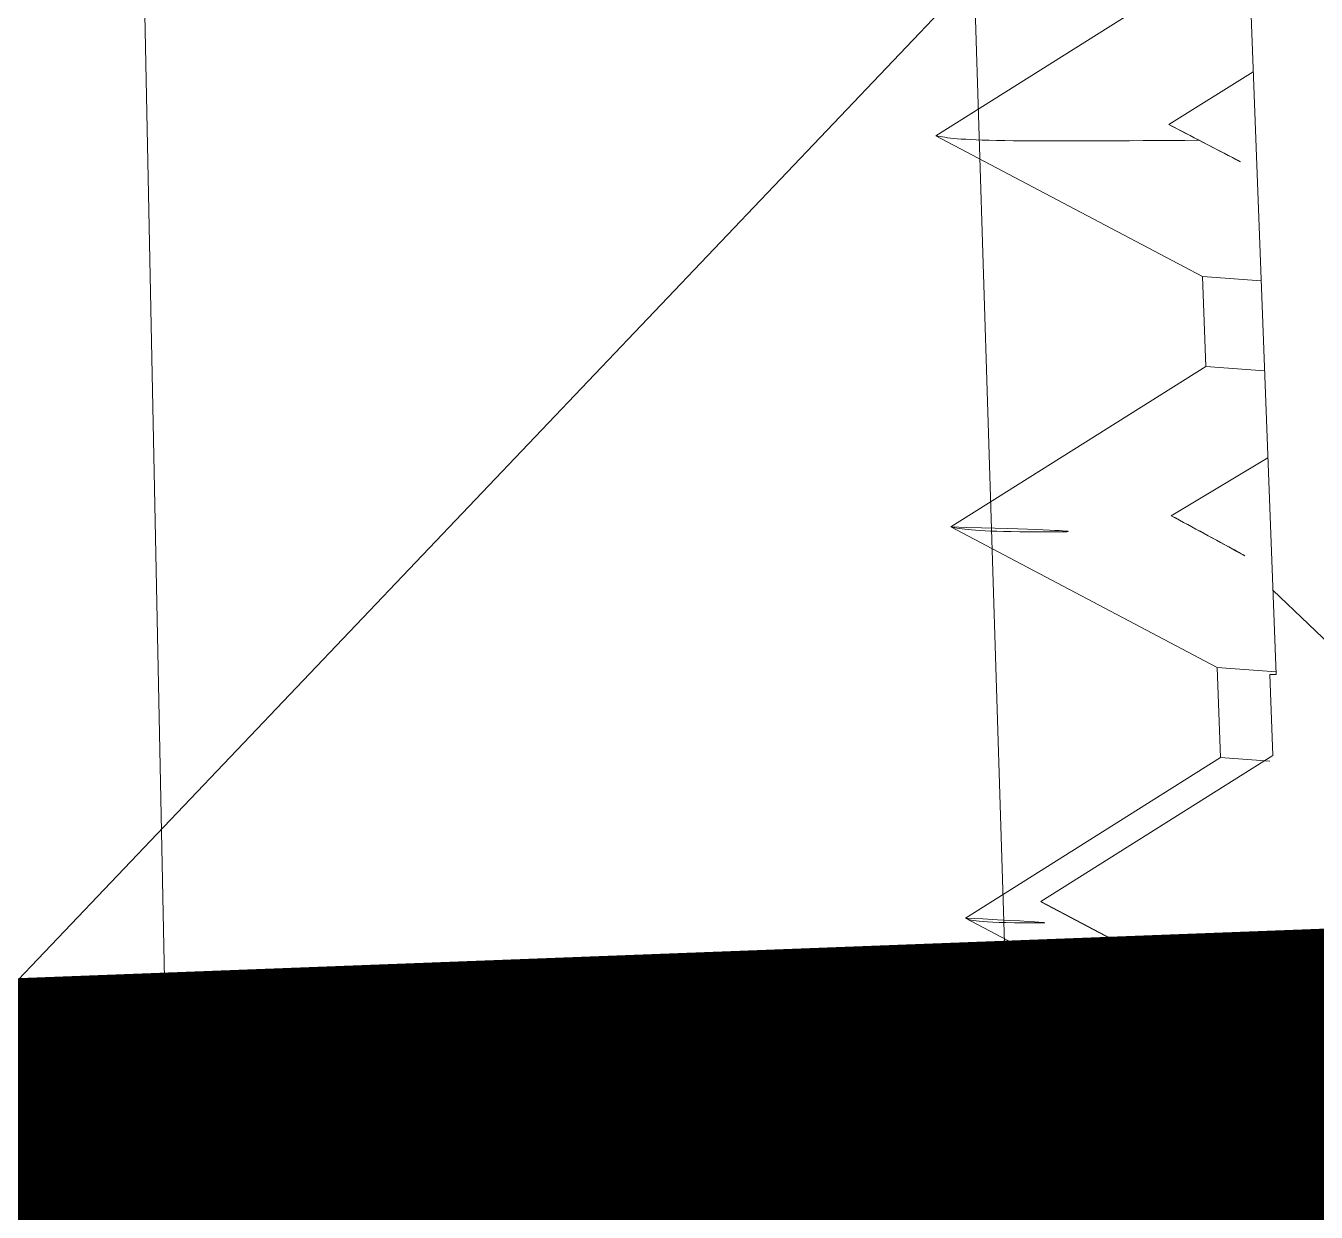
# Model space of a CAD drawing. Header units: metres. Extents: x 1956498 to 1957612, y 2277909 to 2278547.
# Drawn here: x 1956795.26885 to 1956795.27874, y 2278312.6144 to 2278312.6235 of the extents above; entities that cross this region are included whole.
import ezdxf
from ezdxf.enums import TextEntityAlignment as Align

# ---------------------------------------------------------------- set-up
doc = ezdxf.new("R2010")
doc.units = ezdxf.units.M
for name, color, linetype in [('PVcase Transformers', 7, 'Continuous'), ('UBS-100-HSI150-D3-58', 3, 'Continuous'), ('UBS-100-HSI150-D7-33', 5, 'Continuous'), ('UBS-100-Postes', 8, 'Continuous'), ('UBS_400_DETAIL POSTE HTA TOOLKIT UBS', 7, 'Continuous')]:
    doc.layers.add(name, color=color, linetype=linetype)
doc.styles.get("Standard").update_dxf_attribs({"font": 'verdana.ttf'})

# ---------------------------------------------------------------- blocks, each defined once
blk = doc.blocks.new('*U2670')
at = {"layer": 'UBS-100-Postes', "color": 7, "transparency": 33554687, "const_width": 0.05}
blk.add_lwpolyline([(0, 3), (5.3, 3), (5.3, 0), (0, 0)], close=True, dxfattribs=at)
at = {"color": 7, "transparency": 33554687}
blk.add_attdef('NUMEROPOSTE', text='', height=1, dxfattribs=at).set_placement((2, 1.205512531386091), align=Align.MIDDLE_CENTER)
blk = doc.blocks.new('HSI 150 D7.33 PROFIL')
at = {"linetype": 'Continuous', "lineweight": 0}
h = blk.add_hatch(dxfattribs=at)
h.set_pattern_fill('ANSI34', color=5, scale=2, angle=90.0000000000002, style=0)
h.set_pattern_definition([(135.0000000000002, (-451.7999274479062, -412.9644927030749), (-26.94076836320737, -26.94076836320756), []), (135.0000000000002, (-451.7999274479062, -403.9842327030747), (-26.94076836320737, -26.94076836320756), []), (135.0000000000002, (-451.7999274479062, -395.0039727030744), (-26.94076836320737, -26.94076836320756), []), (135.0000000000002, (-451.7999274479062, -386.0236927030746), (-26.94076836320737, -26.94076836320756), [])])
edge = h.paths.add_edge_path(flags=0)
edge.add_line((18.33908186064946, 78.1500000000051), (19.02968078389131, 78.1500000000051))
edge.add_line((19.02968078389131, 78.1500000000051), (20.18438132227129, 80.1500000000051))
edge.add_line((20.18438132227129, 80.1500000000051), (21.33908186065128, 78.1500000000051))
edge.add_line((21.33908186064946, 78.1500000000051), (22.02968078389131, 78.1500000000051))
edge.add_line((22.02968078389131, 78.1500000000051), (23.18438132227129, 80.1500000000051))
edge.add_line((23.18438132227129, 80.1500000000051), (24.33908186065128, 78.1500000000051))
edge.add_line((24.33908186064946, 78.1500000000051), (25.02968078389131, 78.1500000000051))
edge.add_line((25.02968078389131, 78.1500000000051), (26.18438132227129, 80.1500000000051))
edge.add_line((26.18438132227129, 80.1500000000051), (27.33908186065128, 78.1500000000051))
edge.add_line((27.33908186064946, 78.1500000000051), (28.02968078389131, 78.1500000000051))
edge.add_line((28.02968078389131, 78.1500000000051), (29.18438132227129, 80.1500000000051))
edge.add_line((29.18438132227129, 80.1500000000051), (30.33908186065128, 78.1500000000051))
edge.add_line((30.33908186064946, 78.1500000000051), (31.02968078389131, 78.1500000000051))
edge.add_line((31.02968078389131, 78.1500000000051), (32.18438132227129, 80.1500000000051))
edge.add_line((32.18438132227129, 80.1500000000051), (33.33908186065128, 78.1500000000051))
edge.add_line((33.33908186064946, 78.1500000000051), (34.02968078389131, 78.1500000000051))
edge.add_line((34.02968078389131, 78.1500000000051), (35.18438132227129, 80.1500000000051))
edge.add_line((35.18438132227129, 80.1500000000051), (36.33908186065128, 78.1500000000051))
edge.add_line((36.33908186064946, 78.1500000000051), (37.02968078389131, 78.1500000000051))
edge.add_line((37.02968078389131, 78.1500000000051), (38.18438132227129, 80.1500000000051))
edge.add_line((38.18438132227129, 80.1500000000051), (38.52968078412778, 79.55192378824358))
edge.add_line((38.52968078412778, 79.55192378823995), (38.52968078412778, 87.49772409595607))
edge.add_arc((38.02968078412778, 87.49772409595971), 0.5, 0, 89.00000000000463)
edge.add_line((38.03840698734712, 87.99764794353541), (4.512228377690917, 88.58284956796342))
edge.add_arc((4.529680784127777, 89.58269726311846), 1, 180, 269.00000000000466, ccw=False)
edge.add_line((3.529680784127777, 89.58269726311846), (3.529680784127777, 93.91730273688881))
edge.add_arc((4.529680784127777, 93.91730273688881), 1, 90.99999999999449, 180, ccw=False)
edge.add_line((4.512228377690917, 94.91715043204385), (38.03840698734712, 95.50235205647186))
edge.add_arc((38.02968078412778, 96.00227590404756), 0.5, 270.9999999999962, 360.0000000000008)
edge.add_line((38.52968078412778, 96.00227590404756), (38.52968078412778, 97.14568507430158))
edge.add_arc((37.52968078412778, 97.14568507430522), 1, 0, 91.00000000000178)
edge.add_line((37.51222837769092, 98.14553276946026), (1.512228377690917, 97.51715043204604))
edge.add_arc((1.529680784127777, 96.51730273688736), 1, 91.00000000000178, 180)
edge.add_line((0.5296807841277769, 96.51730273688736), (0.5296807841277769, 85.79134863155923))
edge.add_arc((1.029680784127777, 85.79134863156287), 0.5, 180, 268.999999999973)
edge.add_line((1.020954580908437, 85.29142478398353), (3.238406987346025, 85.25271900825464))
edge.add_arc((3.229680784126685, 84.7527951606753), 0.5, -7.958078640513122e-13, 89.00000000000381, ccw=False)
edge.add_line((3.729680784126685, 84.7527951606753), (3.729680784126685, 78.1500000000051))
edge.add_line((3.729680784126685, 78.1500000000051), (4.029680783891308, 78.1500000000051))
edge.add_line((4.029680783891308, 78.1500000000051), (5.184381322271292, 80.1500000000051))
edge.add_line((5.184381322271292, 80.1500000000051), (6.339081860651277, 78.1500000000051))
edge.add_line((6.339081860649458, 78.1500000000051), (7.029680783891308, 78.1500000000051))
edge.add_line((7.029680783891308, 78.1500000000051), (8.184381322271292, 80.1500000000051))
edge.add_line((8.184381322271292, 80.1500000000051), (9.339081860651277, 78.1500000000051))
edge.add_line((9.339081860649458, 78.1500000000051), (10.02968078389131, 78.1500000000051))
edge.add_line((10.02968078389131, 78.1500000000051), (11.18438132227129, 80.1500000000051))
edge.add_line((11.18438132227129, 80.1500000000051), (12.33908186065128, 78.1500000000051))
edge.add_line((12.33908186064946, 78.1500000000051), (13.02968078389131, 78.1500000000051))
edge.add_line((13.02968078389131, 78.1500000000051), (14.18438132227129, 80.1500000000051))
edge.add_line((14.18438132227129, 80.1500000000051), (15.33908186065128, 78.1500000000051))
edge.add_line((15.33908186064946, 78.1500000000051), (16.02968078389131, 78.1500000000051))
edge.add_line((16.02968078389131, 78.1500000000051), (17.18438132227129, 80.1500000000051))
edge.add_line((17.18438132227129, 80.1500000000051), (18.33908186065128, 78.1500000000051))
h = blk.add_hatch(dxfattribs=at)
h.set_pattern_fill('ANSI34', color=5, scale=2, style=0)
h.set_pattern_definition([(45, (-451.7999274479062, -412.9644927030749), (-26.94076836320746, 26.94076836320746), []), (45, (-442.8196674479059, -412.9644927030749), (-26.94076836320746, 26.94076836320746), []), (45, (-433.8394074479056, -412.9644927030749), (-26.94076836320746, 26.94076836320746), []), (45, (-424.8591274479058, -412.9644927030749), (-26.94076836320746, 26.94076836320746), [])])
edge = h.paths.add_edge_path(flags=0)
edge.add_spline(control_points=[(-42.18747650339719, 76.50000000000364), (-42.21940463565443, 76.50000000000364), (-42.2515933274135, 76.5038193729124), (-42.28255304953018, 76.51162329729777), (-42.31608868634066, 76.52007652477914), (-42.34898597998836, 76.53343114234303), (-42.37806004763115, 76.55216065332934), (-42.39898626591275, 76.56564132071071), (-42.41838986647053, 76.58227311431256), (-42.43390673914655, 76.6017374834737), (-42.44491371180993, 76.61554463287757), (-42.45415210872488, 76.63107960425259), (-42.46047291289688, 76.64756712245435), (-42.46682336233425, 76.66413196892609), (-42.47031921587222, 76.68212920616861), (-42.47031921587222, 76.6998696217961)], knot_values=[0, 0, 0, 0, 9.57843967694358e-05, 9.57843967694358e-05, 9.57843967694358e-05, 0.0001999657453199459, 0.0001999657453199459, 0.0001999657453199459, 0.0002747402006094652, 0.0002747402006094652, 0.0002747402006094652, 0.0003275764189371982, 0.0003275764189371982, 0.0003275764189371982, 0.0003808495174563271, 0.0003808495174563271, 0.0003808495174563271, 0.0003808495174563271], weights=[1, 1, 1, 1, 1, 1, 1, 1, 1, 1, 1, 1, 1, 1, 1, 1], degree=3, periodic=0)
edge.add_line((-42.47031921587222, 76.6998696217961), (-42.47031921587222, 79.99999999998909))
edge.add_line((-42.47031921587222, 80.00000000000364), (-43.87224300451817, 80.00000000000364))
edge.add_line((-43.87224300451999, 80.00000000000364), (-46.47031921587404, 78.50000000000364))
edge.add_line((-46.47031921587222, 78.50000000000364), (-46.47031921587222, 74.75000000000364))
edge.add_line((-46.47031921587222, 74.75000000000364), (-45.47031921587222, 73.75000000000364))
edge.add_line((-45.47031921587222, 73.75000000000364), (35.02968078412778, 73.75000000000364))
edge.add_arc((37.77038427448679, 77.93193069980407), 5, 236.7604496358561, 270.2999999999885)
edge.add_line((37.79656409364179, 72.9319992385681), (98.03229874809949, 73.24739568995574))
edge.add_arc((98.02968078412778, 73.74738883617101), 0.5, 270.2999979438987, 360.0000000000008)
edge.add_line((98.52968078412778, 73.74738883617101), (98.52968078412778, 75.23942111666474))
edge.add_arc((97.02968078412778, 75.23942111666474), 1.5, 0, 89.49999999999977)
edge.add_line((97.04277058737534, 76.73936400126331), (43.48604810663528, 77.2067464376596))
edge.add_arc((43.52968078412778, 82.20655605297725), 5, 244.3309588677889, 269.5, ccw=False)
edge.add_line((41.36382009114823, 77.70000000000437), (38.42968078412741, 77.70000000000437))
edge.add_line((38.42968078412741, 77.70000000000437), (38.42968078412741, 77.70100000000457))
edge.add_line((38.42968078412741, 77.70100000000457), (32.67290367231908, 77.70100000000457))
edge.add_line((32.67290367231908, 77.70100000000457), (32.67290367231908, 77.4000000000051))
edge.add_line((32.67290367231908, 77.4000000000051), (26.22937280513179, 77.4000000000051))
edge.add_line((26.22937280513361, 77.4000000000051), (26.22937280513361, 77.70100000000457))
edge.add_line((26.22937280513361, 77.70100000000457), (9.9605674517843, 77.70100000000457))
edge.add_line((9.960567451782481, 77.70100000000457), (9.960567451782481, 77.75000000000364))
edge.add_line((9.960567451782481, 77.75000000000364), (9.339680784127268, 77.75000000000364))
edge.add_line((9.339680784127268, 77.75000000000364), (8.289680784127995, 79.5686533479493))
edge.add_line((8.289680784127995, 79.5686533479493), (7.239680784128723, 77.75000000000364))
edge.add_line((7.239680784126904, 77.75000000000364), (6.339680784127268, 77.75000000000364))
edge.add_line((6.339680784127268, 77.75000000000364), (5.289680784127995, 79.5686533479493))
edge.add_line((5.289680784127995, 79.5686533479493), (4.239680784128723, 77.75000000000364))
edge.add_line((4.239680784126904, 77.75000000000364), (3.339680784127268, 77.75000000000364))
edge.add_line((3.339680784127268, 77.75000000000364), (2.289680784127995, 79.5686533479493))
edge.add_line((2.289680784127995, 79.5686533479493), (1.529680784142329, 78.25229473422223))
edge.add_line((1.529680784142329, 78.25229473422223), (1.529680784127777, 79.50000000000364))
edge.add_line((1.529680784127777, 79.50000000000364), (1.029680784127777, 80.00000000000364))
edge.add_line((1.029680784127777, 80.00000000000364), (-8.470319215872223, 80.00000000000364))
edge.add_line((-8.470319215872223, 80.00000000000364), (-8.470319215872223, 79.00000000000364))
edge.add_arc((-8.970319215872223, 79.00000000000364), 0.5, 270, 360, ccw=False)
edge.add_line((-8.970319215872223, 78.50000000000364), (-30.97031921587222, 78.50000000000364))
edge.add_arc((-30.97031921587222, 79.00000000000364), 0.5, 180, 270, ccw=False)
edge.add_line((-31.47031921587222, 79.00000000000364), (-31.47031921587222, 80.00000000000364))
edge.add_line((-31.47031921587222, 80.00000000000364), (-36.47031921587222, 80.00000000000364))
edge.add_line((-36.47031921587222, 80.00000000000364), (-36.47031921587222, 76.70000000000437))
edge.add_arc((-36.67031921587295, 76.70000000000437), 0.2, 270, 360, ccw=False)
edge.add_line((-36.67031921587295, 76.50000000000364), (-42.18747650339901, 76.50000000000364))
at = {"color": 5, "linetype": 'Continuous', "lineweight": 15}
for p, q in [((5.184381322271292, 80.1500000000051), (6.339081860649458, 78.1500000000051)), ((7.029680783891308, 78.1500000000051), (8.184381322271292, 80.1500000000051)), ((8.184381322271292, 80.1500000000051), (9.339081860649458, 78.1500000000051)), ((10.02968078389131, 78.1500000000051), (11.18438132227129, 80.1500000000051)), ((11.18438132227129, 80.1500000000051), (12.33908186064946, 78.1500000000051)), ((13.02968078389131, 78.1500000000051), (14.18438132227129, 80.1500000000051)), ((14.18438132227129, 80.1500000000051), (15.33908186064946, 78.1500000000051)), ((6.339680784127268, 77.75000000000364), (5.289680784127995, 79.5686533479493)), ((8.289680784127995, 79.5686533479493), (7.239680784126904, 77.75000000000364)), ((8.284342983488386, 79.56073115722393), (8.289680784127995, 79.5686533479493)), ((9.339680784127268, 77.75000000000364), (8.289680784127995, 79.5686533479493)), ((11.6206864231699, 77.70100000000457), (11.20642871011842, 78.45793494777536)), ((14.58088400877568, 77.70100000000457), (14.20297464444229, 78.36313407273701)), ((6.339081860649458, 78.1500000000051), (6.297100980425967, 77.77324746401791)), ((6.339081860649458, 78.1500000000051), (7.029680783891308, 78.1500000000051)), ((7.002374122570473, 77.9049395380207), (7.029680783891308, 78.1500000000051)), ((9.339081860649458, 78.1500000000051), (9.297100980425967, 77.77324746401791)), ((9.339081860649458, 78.1500000000051), (10.02968078389131, 78.1500000000051)), ((9.97964949433117, 77.70100000000457), (10.02968078389131, 78.1500000000051)), ((12.33908186064946, 78.1500000000051), (12.28905057108932, 77.70100000000457)), ((12.33908186064946, 78.1500000000051), (13.02968078389131, 78.1500000000051)), ((12.97964949433117, 77.70100000000457), (13.02968078389131, 78.1500000000051)), ((6.339680784127268, 77.75000000000364), (7.239680784126904, 77.75000000000364)), ((9.339680784127268, 77.75000000000364), (9.960567451782481, 77.75000000000364)), ((9.960567451782481, 77.75000000000364), (9.960567451782481, 77.70100000000457)), ((9.960567451782481, 77.70100000000457), (26.22937280513361, 77.70100000000457))]:
    blk.add_line(p, q, dxfattribs=at)
at = {"color": 5, "linetype": 'Continuous', "lineweight": 15, "flags": 128}
blk.add_lwpolyline([(8.284342947479672, 79.56411899903105), (7.759297277321821, 78.65476710972507), (7.236898137274693, 77.75000000000364)], dxfattribs=at)
at = {"color": 5, "linetype": 'Continuous', "lineweight": 15}
for points, knots in [([(8.184381322271292, 80.1500000000051), (8.165203157452197, 80.11633365857051), (8.141707686587324, 80.07508849504302), (8.118670718078647, 79.3948466700167), (8.114437662101409, 79.26985185038939)], [0, 0, 0, 0, 0.8162494350837506, 1, 1, 1, 1]), ([(11.18438132227129, 80.1500000000051), (11.16523865690215, 80.06685947388178), (11.12923498292912, 79.91048812544614), (11.09393520557023, 78.77312380587318), (11.07740384129283, 78.24048067638432)], [0, 0, 0, 0, 0.5316864435411693, 1, 1, 1, 1]), ([(14.18438132227129, 80.1500000000051), (14.16524092347572, 80.06370063787836), (14.1279678132305, 79.89564532863005), (14.09142350424736, 78.71188842410265), (14.07364534177032, 78.13601154566277)], [0, 0, 0, 0, 0.5135176181554884, 1, 1, 1, 1]), ([(11.20642871011842, 78.45793494777536), (11.10883504308185, 78.29320076817021), (10.95862237256551, 78.03964782979892), (10.80897905305756, 77.78885270556566), (10.75655949136126, 77.70100000000457)], [0, 0, 0, 0, 0.6497032953505962, 1, 1, 1, 1]), ([(14.20297464444229, 78.36313407273701), (14.10624826628919, 78.1930367173336), (13.98066186219148, 77.97218780704861), (13.8546022462524, 77.75167444514591), (13.82563347520954, 77.70100000000457)], [0, 0, 0, 0, 0.7701978478493222, 1, 1, 1, 1])]:
    blk.add_open_spline(points, degree=3, knots=knots, dxfattribs=at)
blk = doc.blocks.new('HSI 150 D3.58 PROFIL')
at = {"color": 3, "linetype": 'Continuous', "lineweight": 15}
for p, q in [((-37.01745240643686, -91.25796312069724), (-1.01745240643686, -91.50171900559508)), ((-37.01745240643686, -97.3893592557979), (-1.01745240643686, -98.01774159321576))]:
    blk.add_line(p, q, dxfattribs=at)
blk = doc.blocks.new('UBS_PDT C1752')
at = {"layer": 'UBS-100-HSI150-D3-58', "xscale": 0.001, "yscale": 0.001, "zscale": 0.001, "rotation": 180}
blk.add_blockref('HSI 150 D3.58 PROFIL', (2.667003043403383, -0.8968695892253891), dxfattribs=at)
at = {"layer": 'UBS-100-HSI150-D7-33', "xscale": 0.001, "yscale": 0.001, "zscale": 0.001}
blk.add_blockref('HSI 150 D7.33 PROFIL', (2.667003043403383, -0.8852746032061987), dxfattribs=at)

msp = doc.modelspace()

# ---------------------------------------------------------------- block references
at = {"layer": 'PVcase Transformers', "transparency": 33554687, "rotation": 92.17295975193527}
msp.add_blockref('*U2670', (1956796.172341765, 2278307.32164849), dxfattribs=at)
at = {"layer": 'UBS_400_DETAIL POSTE HTA TOOLKIT UBS', "transparency": 33554687, "rotation": 92.17295973550951}
msp.add_blockref('UBS_PDT C1752', (1956794.572942508, 2278309.912866301), dxfattribs=at)

doc.saveas('drawing.dxf')
